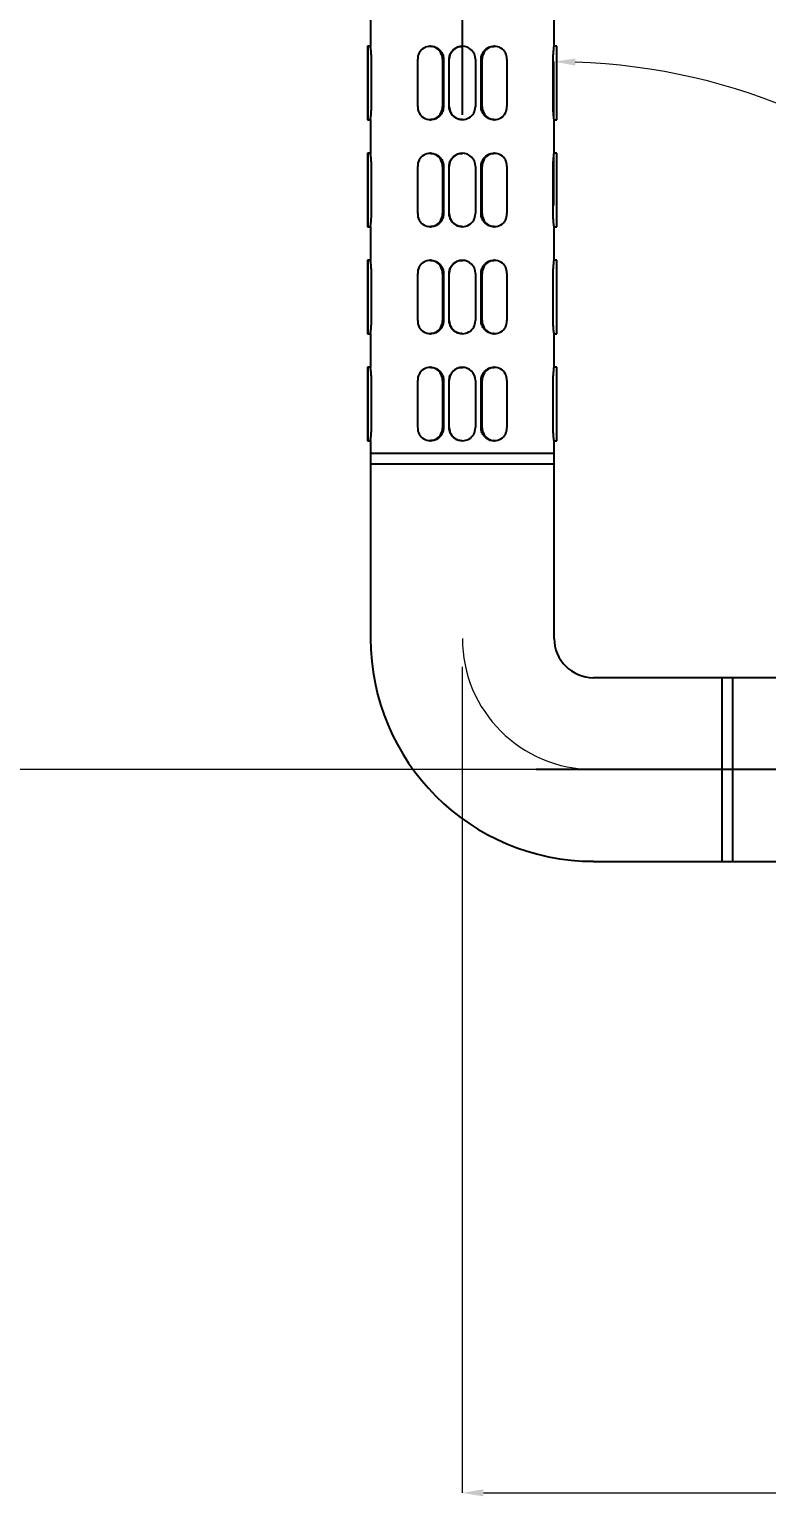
# Model space of a CAD drawing. Extents: x 0 to 3611, y 0 to 2646.
# Drawn here: x 256.8 to 396.4, y 898.7 to 1177.3 of the extents above; entities that cross this region are included whole.
import ezdxf

# ---------------------------------------------------------------- set-up
doc = ezdxf.new("R2010")
doc.units = 0
doc.header["$LTSCALE"] = 10
doc.header["$MEASUREMENT"] = 0
doc.header["$PDMODE"] = 3
doc.header["$PDSIZE"] = -10
doc.linetypes.add('CENTERX2', pattern=[20.32, 12.7, -2.54, 2.54, -2.54])
doc.layers.get('0').update_dxf_attribs({"linetype": 'CONTINUOUS'})
doc.layers.get('DEFPOINTS').update_dxf_attribs({"linetype": 'CONTINUOUS'})
doc.layers.add('10', color=7, linetype='CONTINUOUS')
doc.layers.add('中心线层', color=1, linetype='CENTERX2', lineweight=25)
doc.styles.add('Daelim Dimension', font='')
doc.styles.get('Daelim Dimension').set_extended_font_data('나눔고딕')
doc.dimstyles.new('DEFAULT', dxfattribs={"dimscale": 2, "dimtxt": 2, "dimasz": 2, "dimexe": 0, "dimexo": 2, "dimgap": 1, "dimtad": 1, "dimdec": 0, "dimzin": 9, "dimdsep": 46, "dimtxsty": 'Daelim Dimension', "dimcen": 0.5, "dimclrd": 5, "dimclre": 5, "dimclrt": 256, "dimadec": 1, "dimazin": 0, "dimtfac": 1, "dimtdec": 0, "dimtix": 1, "dimtmove": 0, "dimatfit": 3, "dimfxl": 1, "dimtolj": 1, "dimtzin": 1, "dimlwd": 9, "dimlwe": 9, "dimarcsym": 0})

# ---------------------------------------------------------------- blocks, each defined once
blk = doc.blocks.new('SW_CENTERMARKSYMBOL_0')
at = {"layer": '中心线层', "color": 0}
for p, q in [((0, 1.25), (0, 9.5625)), ((0, 0), (0, 0.625)), ((-1.25, 0), (-9.5625, 0)), ((0, 0), (-0.625, 0)), ((0, 0), (0, -0.625)), ((0, 0), (0.625, 0)), ((1.25, 0), (9.5625, 0)), ((0, -1.25), (0, -9.5625))]:
    blk.add_line(p, q, dxfattribs=at)
blk = doc.blocks.new('*D2')
at = {"color": 5, "lineweight": 9, "transparency": 16777216}
for p, q in [((338.79, 1056.59), (338.79, 900.12)), ((1038.79, 1033.02), (1038.79, 900.12)), ((342.79, 900.12), (1034.79, 900.12))]:
    blk.add_line(p, q, dxfattribs=at)
at = {"color": 5, "transparency": 16777216}
for points in [[(342.79, 900.79), (342.79, 899.45), (338.79, 900.12)], [(1034.79, 900.79), (1034.79, 899.45), (1038.79, 900.12)]]:
    blk.add_solid(points, dxfattribs=at)
at = {"layer": 'DEFPOINTS', "color": 0, "transparency": 16777216}
for p in [(338.79, 1060.59), (1038.79, 1037.02), (1038.79, 900.12)]:
    blk.add_point(p, dxfattribs=at)
at = {"color": 7, "transparency": 16777216, "insert": (688.79, 918.34), "char_height": 30, "attachment_point": 5, "style": 'Daelim Dimension'}
blk.add_mtext('\\A1;700', dxfattribs=at)
blk = doc.blocks.new('*D9')
at = {"color": 5, "lineweight": 9, "transparency": 16777216}
for p, q in [((356.19, 1143.95), (356.19, 1171.18)), ((398.44, 1054.5), (472.86, 1054.5))]:
    blk.add_line(p, q, dxfattribs=at)
blk.add_arc((356.19, 1054.5), 116.67, 1.9644, 88.0356, dxfattribs=at)
at = {"color": 5, "transparency": 16777216}
for points in [[(360.17, 1170.44), (360.2, 1171.77), (356.19, 1171.18)], [(473.46, 1058.51), (472.12, 1058.49), (472.86, 1054.5)]]:
    blk.add_solid(points, dxfattribs=at)
at = {"layer": 'DEFPOINTS', "color": 0, "transparency": 16777216}
for p in [(414.52, 1155.54), (356.19, 1139.95), (356.19, 1133.53), (363.64, 1054.5), (394.44, 1054.5)]:
    blk.add_point(p, dxfattribs=at)
at = {"color": 7, "transparency": 16777216, "insert": (477.53, 1115.42), "char_height": 30, "attachment_point": 5, "rotation": 296.6569, "style": 'Daelim Dimension'}
blk.add_mtext('\\A1;90.0°', dxfattribs=at)
blk = doc.blocks.new('*D10')
at = {"color": 5, "lineweight": 9, "transparency": 16777216}
for p, q in [((334.79, 1937.11), (142.25, 1937.11)), ((142.25, 1933.11), (142.25, 1041.11)), ((371.9, 1037.11), (142.25, 1037.11))]:
    blk.add_line(p, q, dxfattribs=at)
at = {"color": 5, "transparency": 16777216}
for points in [[(141.59, 1933.11), (142.92, 1933.11), (142.25, 1937.11)], [(141.59, 1041.11), (142.92, 1041.11), (142.25, 1037.11)]]:
    blk.add_solid(points, dxfattribs=at)
at = {"layer": 'DEFPOINTS', "color": 0, "transparency": 16777216}
for p in [(338.79, 1937.11), (142.25, 1037.11), (375.9, 1037.11)]:
    blk.add_point(p, dxfattribs=at)
at = {"color": 7, "transparency": 16777216, "insert": (123.92, 1487.11), "char_height": 30, "attachment_point": 5, "rotation": 90, "style": 'Daelim Dimension'}
blk.add_mtext('\\A1;900', dxfattribs=at)
blk = doc.blocks.new('*D11')
at = {"color": 5, "lineweight": 9, "transparency": 16777216}
for p, q in [((258.77, 1237.11), (228.34, 1237.11)), ((228.34, 1233.11), (228.34, 1041.11)), ((371.36, 1037.11), (228.34, 1037.11))]:
    blk.add_line(p, q, dxfattribs=at)
at = {"color": 5, "transparency": 16777216}
for points in [[(227.67, 1233.11), (229, 1233.11), (228.34, 1237.11)], [(227.67, 1041.11), (229, 1041.11), (228.34, 1037.11)]]:
    blk.add_solid(points, dxfattribs=at)
at = {"layer": 'DEFPOINTS', "color": 0, "transparency": 16777216}
for p in [(262.77, 1237.11), (228.34, 1037.11), (375.36, 1037.11)]:
    blk.add_point(p, dxfattribs=at)
at = {"color": 7, "transparency": 16777216, "insert": (210.07, 1137.11), "char_height": 30, "attachment_point": 5, "rotation": 90, "style": 'Daelim Dimension'}
blk.add_mtext('\\A1;200', dxfattribs=at)

msp = doc.modelspace()

# ---------------------------------------------------------------- linework, layer by layer
at = {"color": 7, "linetype": 'Continuous', "lineweight": 25}
for p, q in [((321.4, 1180.5), (321.4, 1174.07)), ((356.19, 1174.07), (356.19, 1180.49)), ((321.41, 1174.1), (320.91, 1174.1)), ((332.85, 1174.1), (332.68, 1174.1)), ((338.8, 1174.1), (338.8, 1174.1)), ((344.91, 1174.1), (344.74, 1174.1)), ((356.68, 1174.1), (356.18, 1174.1)), ((320.91, 1162.68), (320.91, 1171.62)), ((320.91, 1171.62), (320.91, 1162.68)), ((321.58, 1162.68), (321.58, 1171.62)), ((330.34, 1162.68), (330.34, 1171.62)), ((335.01, 1171.62), (335.01, 1162.68)), ((335.24, 1171.62), (335.24, 1162.68)), ((336.31, 1162.68), (336.31, 1171.62)), ((336.31, 1162.68), (336.31, 1171.62)), ((341.28, 1171.62), (341.28, 1162.68)), ((342.35, 1162.68), (342.35, 1171.62)), ((342.58, 1162.68), (342.58, 1171.62)), ((347.25, 1171.62), (347.25, 1162.68)), ((356.01, 1162.68), (356.01, 1171.62)), ((356.68, 1162.68), (356.68, 1171.62)), ((320.91, 1160.19), (321.41, 1160.19)), ((321.4, 1160.22), (321.4, 1153.8)), ((332.68, 1160.19), (332.85, 1160.19)), ((338.8, 1160.19), (338.8, 1160.19)), ((344.74, 1160.19), (344.91, 1160.19)), ((356.18, 1160.19), (356.68, 1160.19)), ((356.19, 1153.8), (356.19, 1160.22)), ((321.41, 1153.83), (320.91, 1153.83)), ((332.85, 1153.83), (332.68, 1153.83)), ((338.8, 1153.83), (338.8, 1153.83)), ((344.91, 1153.83), (344.74, 1153.83)), ((356.68, 1153.83), (356.18, 1153.83)), ((320.91, 1142.4), (320.91, 1151.35)), ((320.91, 1151.35), (320.91, 1142.4)), ((321.58, 1142.4), (321.58, 1151.35)), ((330.34, 1142.4), (330.34, 1151.35)), ((335.01, 1151.35), (335.01, 1142.4)), ((335.24, 1151.35), (335.24, 1142.4)), ((336.31, 1142.4), (336.31, 1151.35)), ((336.31, 1142.4), (336.31, 1151.35)), ((341.28, 1151.35), (341.28, 1142.4)), ((342.35, 1142.4), (342.35, 1151.35)), ((342.58, 1142.4), (342.58, 1151.35)), ((347.25, 1151.35), (347.25, 1142.4)), ((356.01, 1142.4), (356.01, 1151.35)), ((356.68, 1142.4), (356.68, 1151.35)), ((320.91, 1139.92), (321.41, 1139.92)), ((321.4, 1139.95), (321.4, 1133.53)), ((332.68, 1139.92), (332.85, 1139.92)), ((338.8, 1139.92), (338.8, 1139.92)), ((344.74, 1139.92), (344.91, 1139.92)), ((356.18, 1139.92), (356.68, 1139.92)), ((356.19, 1133.53), (356.19, 1139.95)), ((321.41, 1133.56), (320.91, 1133.56)), ((332.85, 1133.56), (332.68, 1133.56)), ((338.8, 1133.56), (338.8, 1133.56)), ((344.91, 1133.56), (344.74, 1133.56)), ((356.68, 1133.56), (356.18, 1133.56)), ((320.91, 1122.13), (320.91, 1131.07)), ((320.91, 1131.07), (320.91, 1122.13)), ((321.58, 1122.13), (321.58, 1131.07)), ((330.34, 1122.13), (330.34, 1131.07)), ((335.01, 1131.07), (335.01, 1122.13)), ((335.24, 1131.07), (335.24, 1122.13)), ((336.31, 1122.13), (336.31, 1131.07)), ((336.31, 1122.13), (336.31, 1131.07)), ((341.28, 1131.07), (341.28, 1122.13)), ((342.35, 1122.13), (342.35, 1131.07)), ((342.58, 1122.13), (342.58, 1131.07)), ((347.25, 1131.07), (347.25, 1122.13)), ((356.01, 1122.13), (356.01, 1131.07)), ((356.68, 1122.13), (356.68, 1131.07)), ((320.91, 1119.65), (321.41, 1119.65)), ((321.4, 1119.68), (321.4, 1113.26)), ((332.68, 1119.65), (332.85, 1119.65)), ((338.8, 1119.65), (338.8, 1119.65)), ((344.74, 1119.65), (344.91, 1119.65)), ((356.18, 1119.65), (356.68, 1119.65)), ((356.19, 1113.26), (356.19, 1119.68)), ((321.41, 1113.29), (320.91, 1113.29)), ((332.85, 1113.29), (332.68, 1113.29)), ((338.8, 1113.29), (338.8, 1113.29)), ((344.91, 1113.29), (344.74, 1113.29)), ((356.68, 1113.29), (356.18, 1113.29)), ((320.91, 1101.86), (320.91, 1110.8)), ((320.91, 1110.8), (320.91, 1101.86)), ((321.58, 1101.86), (321.58, 1110.8)), ((330.34, 1101.86), (330.34, 1110.8)), ((335.01, 1110.8), (335.01, 1101.86)), ((335.24, 1110.8), (335.24, 1101.86)), ((336.31, 1101.86), (336.31, 1110.8)), ((336.31, 1101.86), (336.31, 1110.8)), ((341.28, 1110.8), (341.28, 1101.86)), ((342.35, 1101.86), (342.35, 1110.8)), ((342.58, 1101.86), (342.58, 1110.8)), ((347.25, 1110.8), (347.25, 1101.86)), ((356.01, 1101.86), (356.01, 1110.8)), ((356.68, 1101.86), (356.68, 1110.8)), ((320.91, 1099.37), (321.41, 1099.37)), ((321.4, 1099.41), (321.4, 1096.99)), ((332.68, 1099.37), (332.85, 1099.37)), ((338.8, 1099.37), (338.8, 1099.37)), ((344.74, 1099.37), (344.91, 1099.37)), ((356.18, 1099.37), (356.68, 1099.37)), ((356.19, 1096.99), (356.19, 1099.4)), ((321.4, 1096.99), (321.4, 1095)), ((356.19, 1096.99), (321.4, 1096.99)), ((356.19, 1095), (356.19, 1096.99)), ((321.4, 1095), (321.4, 1061.96)), ((321.4, 1095), (356.19, 1095)), ((356.19, 1061.96), (356.19, 1095)), ((394.44, 1054.5), (363.64, 1054.5)), ((388.04, 1054.5), (385.63, 1054.5)), ((390.03, 1054.5), (388.04, 1054.5)), ((388.04, 1019.72), (388.04, 1054.5)), ((388.04, 1019.72), (388.04, 1054.5)), ((428.79, 1054.5), (390.03, 1054.5)), ((390.03, 1019.72), (390.03, 1054.5)), ((363.64, 1019.72), (394.44, 1019.72)), ((385.63, 1019.72), (388.04, 1019.72)), ((388.04, 1019.72), (390.03, 1019.72)), ((390.03, 1019.72), (428.79, 1019.72))]:
    msp.add_line(p, q, dxfattribs=at)
at = {"color": 7, "linetype": 'Continuous', "lineweight": 25, "flags": 128}
for points in [[(320.91, 1171.62), (320.91, 1172.57), (320.91, 1173.38), (320.91, 1173.91), (320.91, 1174.1), (320.91, 1173.91), (320.91, 1173.38), (320.91, 1172.57), (320.91, 1171.62)], [(356.68, 1171.62), (356.68, 1172.57), (356.68, 1173.38), (356.68, 1173.91), (356.68, 1174.1)], [(320.91, 1162.68), (320.91, 1161.73), (320.91, 1160.92), (320.91, 1160.38), (320.91, 1160.19), (320.91, 1160.38), (320.91, 1160.92), (320.91, 1161.73), (320.91, 1162.68)], [(356.68, 1160.19), (356.68, 1160.38), (356.68, 1160.92), (356.68, 1161.73), (356.68, 1162.68)], [(320.91, 1151.35), (320.91, 1152.3), (320.91, 1153.1), (320.91, 1153.64), (320.91, 1153.83), (320.91, 1153.64), (320.91, 1153.1), (320.91, 1152.3), (320.91, 1151.35)], [(356.68, 1151.35), (356.68, 1152.3), (356.68, 1153.1), (356.68, 1153.64), (356.68, 1153.83)], [(320.91, 1142.4), (320.91, 1141.45), (320.91, 1140.65), (320.91, 1140.11), (320.91, 1139.92), (320.91, 1140.11), (320.91, 1140.65), (320.91, 1141.45), (320.91, 1142.4)], [(356.68, 1139.92), (356.68, 1140.11), (356.68, 1140.65), (356.68, 1141.45), (356.68, 1142.4)], [(320.91, 1131.07), (320.91, 1132.03), (320.91, 1132.83), (320.91, 1133.37), (320.91, 1133.56), (320.91, 1133.37), (320.91, 1132.83), (320.91, 1132.03), (320.91, 1131.07)], [(356.68, 1131.07), (356.68, 1132.03), (356.68, 1132.83), (356.68, 1133.37), (356.68, 1133.56)], [(320.91, 1122.13), (320.91, 1121.18), (320.91, 1120.37), (320.91, 1119.84), (320.91, 1119.65), (320.91, 1119.84), (320.91, 1120.37), (320.91, 1121.18), (320.91, 1122.13)], [(356.68, 1119.65), (356.68, 1119.84), (356.68, 1120.37), (356.68, 1121.18), (356.68, 1122.13)], [(320.91, 1110.8), (320.91, 1111.75), (320.91, 1112.56), (320.91, 1113.1), (320.91, 1113.29), (320.91, 1113.1), (320.91, 1112.56), (320.91, 1111.75), (320.91, 1110.8)], [(356.68, 1110.8), (356.68, 1111.75), (356.68, 1112.56), (356.68, 1113.1), (356.68, 1113.29)], [(320.91, 1101.86), (320.91, 1100.91), (320.91, 1100.1), (320.91, 1099.56), (320.91, 1099.37), (320.91, 1099.56), (320.91, 1100.1), (320.91, 1100.91), (320.91, 1101.86)], [(356.68, 1099.37), (356.68, 1099.56), (356.68, 1100.1), (356.68, 1100.91), (356.68, 1101.86)]]:
    msp.add_lwpolyline(points, dxfattribs=at)
at = {"color": 7, "linetype": 'Continuous', "lineweight": 25}
for centre, radius, start, end in [((332.68, 1171.74), 2.34, 357.1338, 182.8662), ((338.8, 1171.62), 2.48, 0.0323, 179.9677), ((344.91, 1171.74), 2.34, 357.1312, 182.8688), ((332.68, 1162.56), 2.34, 177.1338, 2.8662), ((338.8, 1162.68), 2.48, 179.9677, 0.0323), ((344.91, 1162.56), 2.34, 177.1312, 2.8688), ((332.68, 1151.46), 2.34, 357.1334, 182.8666), ((338.8, 1151.35), 2.48, 0.0323, 179.9677), ((344.91, 1151.46), 2.34, 357.1312, 182.8688), ((332.68, 1142.29), 2.34, 177.1334, 2.8666), ((338.8, 1142.4), 2.48, 179.9677, 0.0323), ((344.91, 1142.29), 2.34, 177.1312, 2.8688), ((332.68, 1131.19), 2.34, 357.1334, 182.8666), ((338.8, 1131.07), 2.48, 0.0323, 179.9677), ((344.91, 1131.19), 2.34, 357.1312, 182.8688), ((332.68, 1122.01), 2.34, 177.1338, 2.8662), ((338.8, 1122.13), 2.48, 179.9677, 0.0323), ((344.91, 1122.01), 2.34, 177.1312, 2.8688), ((332.68, 1110.92), 2.34, 357.1338, 182.8662), ((338.8, 1110.8), 2.48, 0.0323, 179.9677), ((344.91, 1110.92), 2.34, 357.1312, 182.8688), ((332.68, 1101.74), 2.34, 177.1338, 2.8662), ((338.8, 1101.86), 2.48, 179.9677, 0.0323), ((344.91, 1101.74), 2.34, 177.1312, 2.8688), ((363.64, 1061.96), 42.23, 180, 270), ((363.64, 1061.96), 7.45, 180, 270)]:
    msp.add_arc(centre, radius, start, end, dxfattribs=at)
for points, knots in [([(321.58, 1171.62), (321.58, 1171.9), (321.57, 1172.45), (321.51, 1173.19), (321.45, 1173.75), (321.41, 1174.07), (321.41, 1174.07), (321.41, 1174.07)], [0, 0, 0, 0, 0.213276, 0.4265, 0.641097, 0.856608, 1, 1, 1, 1]), ([(332.85, 1174.07), (332.94, 1174.08), (333.28, 1174.12), (333.88, 1173.89), (334.55, 1173.42), (335.04, 1172.73), (335.23, 1172.09), (335.24, 1171.71), (335.24, 1171.62)], [0, 0, 0, 0, 0.070496, 0.28295, 0.496154, 0.711255, 0.926477, 1, 1, 1, 1]), ([(336.31, 1171.62), (336.34, 1171.9), (336.39, 1172.45), (336.82, 1173.19), (337.44, 1173.75), (338.14, 1174.07), (338.61, 1174.07), (338.8, 1174.07)], [0, 0, 0, 0, 0.213248, 0.426444, 0.641012, 0.856495, 1, 1, 1, 1]), ([(342.35, 1171.62), (342.37, 1171.9), (342.43, 1172.45), (342.85, 1173.19), (343.45, 1173.75), (344.13, 1174.07), (344.57, 1174.07), (344.74, 1174.07)], [0, 0, 0, 0, 0.213248, 0.426444, 0.641012, 0.856495, 1, 1, 1, 1]), ([(356.01, 1171.62), (356.01, 1171.9), (356.02, 1172.45), (356.08, 1173.19), (356.14, 1173.75), (356.18, 1174.07), (356.18, 1174.07), (356.18, 1174.07)], [0, 0, 0, 0, 0.213411, 0.42677, 0.641502, 0.857149, 1, 1, 1, 1]), ([(321.41, 1160.22), (321.41, 1160.21), (321.4, 1160.18), (321.43, 1160.4), (321.49, 1160.87), (321.55, 1161.57), (321.58, 1162.21), (321.58, 1162.58), (321.58, 1162.68)], [0, 0, 0, 0, 0.071205, 0.283497, 0.496539, 0.711475, 0.926533, 1, 1, 1, 1]), ([(335.24, 1162.68), (335.22, 1162.4), (335.16, 1161.84), (334.75, 1161.1), (334.14, 1160.54), (333.46, 1160.22), (333.02, 1160.22), (332.85, 1160.22)], [0, 0, 0, 0, 0.213248, 0.426444, 0.641011, 0.856495, 1, 1, 1, 1]), ([(338.79, 1160.22), (338.7, 1160.21), (338.34, 1160.18), (337.7, 1160.4), (337.01, 1160.87), (336.52, 1161.57), (336.33, 1162.21), (336.31, 1162.58), (336.31, 1162.68)], [0, 0, 0, 0, 0.070496, 0.28295, 0.496154, 0.711255, 0.926477, 1, 1, 1, 1]), ([(344.74, 1160.22), (344.65, 1160.21), (344.31, 1160.18), (343.71, 1160.4), (343.04, 1160.87), (342.56, 1161.57), (342.36, 1162.21), (342.35, 1162.58), (342.35, 1162.68)], [0, 0, 0, 0, 0.070497, 0.28295, 0.496155, 0.711255, 0.926477, 1, 1, 1, 1]), ([(356.18, 1160.22), (356.18, 1160.21), (356.19, 1160.18), (356.15, 1160.4), (356.1, 1160.87), (356.04, 1161.57), (356.01, 1162.21), (356.01, 1162.58), (356.01, 1162.68)], [0, 0, 0, 0, 0.070619, 0.283045, 0.496221, 0.711293, 0.926487, 1, 1, 1, 1]), ([(321.58, 1151.35), (321.58, 1151.62), (321.57, 1152.18), (321.51, 1152.92), (321.45, 1153.48), (321.41, 1153.8), (321.41, 1153.8), (321.41, 1153.8)], [0, 0, 0, 0, 0.213278, 0.4265, 0.641097, 0.856608, 1, 1, 1, 1]), ([(332.85, 1153.8), (332.94, 1153.81), (333.28, 1153.84), (333.88, 1153.62), (334.55, 1153.15), (335.04, 1152.46), (335.23, 1151.82), (335.24, 1151.44), (335.24, 1151.35)], [0, 0, 0, 0, 0.070496, 0.282949, 0.496153, 0.711254, 0.926475, 1, 1, 1, 1]), ([(336.31, 1151.35), (336.34, 1151.62), (336.39, 1152.18), (336.82, 1152.92), (337.44, 1153.48), (338.14, 1153.8), (338.61, 1153.8), (338.8, 1153.8)], [0, 0, 0, 0, 0.21325, 0.426444, 0.641012, 0.856495, 1, 1, 1, 1]), ([(342.35, 1151.35), (342.37, 1151.62), (342.43, 1152.18), (342.85, 1152.92), (343.45, 1153.48), (344.13, 1153.8), (344.57, 1153.8), (344.74, 1153.8)], [0, 0, 0, 0, 0.21325, 0.426444, 0.641012, 0.856495, 1, 1, 1, 1]), ([(356.01, 1151.35), (356.01, 1151.62), (356.02, 1152.18), (356.08, 1152.92), (356.14, 1153.48), (356.18, 1153.8), (356.18, 1153.8), (356.18, 1153.8)], [0, 0, 0, 0, 0.213413, 0.42677, 0.641502, 0.857149, 1, 1, 1, 1]), ([(321.41, 1139.95), (321.41, 1139.94), (321.4, 1139.91), (321.43, 1140.13), (321.49, 1140.6), (321.55, 1141.29), (321.58, 1141.93), (321.58, 1142.31), (321.58, 1142.4)], [0, 0, 0, 0, 0.071205, 0.283496, 0.496538, 0.711474, 0.926531, 1, 1, 1, 1]), ([(335.24, 1142.4), (335.22, 1142.13), (335.16, 1141.57), (334.75, 1140.83), (334.14, 1140.27), (333.46, 1139.95), (333.02, 1139.95), (332.85, 1139.95)], [0, 0, 0, 0, 0.21325, 0.426444, 0.641012, 0.856495, 1, 1, 1, 1]), ([(338.79, 1139.95), (338.7, 1139.94), (338.34, 1139.91), (337.7, 1140.13), (337.01, 1140.6), (336.52, 1141.29), (336.33, 1141.93), (336.31, 1142.31), (336.31, 1142.4)], [0, 0, 0, 0, 0.070496, 0.28295, 0.496154, 0.711253, 0.926475, 1, 1, 1, 1]), ([(344.74, 1139.95), (344.65, 1139.94), (344.31, 1139.91), (343.71, 1140.13), (343.04, 1140.6), (342.56, 1141.29), (342.36, 1141.93), (342.35, 1142.31), (342.35, 1142.4)], [0, 0, 0, 0, 0.070497, 0.28295, 0.496154, 0.711254, 0.926475, 1, 1, 1, 1]), ([(356.18, 1139.95), (356.18, 1139.94), (356.19, 1139.91), (356.15, 1140.13), (356.1, 1140.6), (356.04, 1141.29), (356.01, 1141.93), (356.01, 1142.31), (356.01, 1142.4)], [0, 0, 0, 0, 0.070619, 0.283044, 0.49622, 0.711292, 0.926485, 1, 1, 1, 1]), ([(321.58, 1131.07), (321.58, 1131.35), (321.57, 1131.91), (321.51, 1132.65), (321.45, 1133.21), (321.41, 1133.53), (321.41, 1133.53), (321.41, 1133.53)], [0, 0, 0, 0, 0.213277, 0.4265, 0.641097, 0.856608, 1, 1, 1, 1]), ([(332.85, 1133.53), (332.94, 1133.54), (333.28, 1133.57), (333.88, 1133.35), (334.55, 1132.88), (335.04, 1132.18), (335.23, 1131.54), (335.24, 1131.17), (335.24, 1131.07)], [0, 0, 0, 0, 0.070496, 0.28295, 0.496154, 0.711254, 0.926476, 1, 1, 1, 1]), ([(336.31, 1131.07), (336.34, 1131.35), (336.39, 1131.91), (336.82, 1132.65), (337.44, 1133.21), (338.14, 1133.53), (338.61, 1133.53), (338.8, 1133.53)], [0, 0, 0, 0, 0.213249, 0.426444, 0.641012, 0.856495, 1, 1, 1, 1]), ([(342.35, 1131.07), (342.37, 1131.35), (342.43, 1131.91), (342.85, 1132.65), (343.45, 1133.21), (344.13, 1133.53), (344.57, 1133.53), (344.74, 1133.53)], [0, 0, 0, 0, 0.213249, 0.426444, 0.641012, 0.856495, 1, 1, 1, 1]), ([(356.01, 1131.07), (356.01, 1131.35), (356.02, 1131.91), (356.08, 1132.65), (356.14, 1133.21), (356.18, 1133.53), (356.18, 1133.53), (356.18, 1133.53)], [0, 0, 0, 0, 0.213412, 0.42677, 0.641502, 0.857149, 1, 1, 1, 1]), ([(321.41, 1119.68), (321.41, 1119.67), (321.4, 1119.63), (321.43, 1119.86), (321.49, 1120.33), (321.55, 1121.02), (321.58, 1121.66), (321.58, 1122.04), (321.58, 1122.13)], [0, 0, 0, 0, 0.071205, 0.283497, 0.496538, 0.711475, 0.926532, 1, 1, 1, 1]), ([(335.24, 1122.13), (335.22, 1121.85), (335.16, 1121.3), (334.75, 1120.56), (334.14, 1120), (333.46, 1119.68), (333.02, 1119.68), (332.85, 1119.68)], [0, 0, 0, 0, 0.213248, 0.426444, 0.641012, 0.856495, 1, 1, 1, 1]), ([(338.79, 1119.68), (338.7, 1119.67), (338.34, 1119.63), (337.7, 1119.86), (337.01, 1120.33), (336.52, 1121.02), (336.33, 1121.66), (336.31, 1122.04), (336.31, 1122.13)], [0, 0, 0, 0, 0.070496, 0.28295, 0.496154, 0.711255, 0.926476, 1, 1, 1, 1]), ([(344.74, 1119.68), (344.65, 1119.67), (344.31, 1119.63), (343.71, 1119.86), (343.04, 1120.33), (342.56, 1121.02), (342.36, 1121.66), (342.35, 1122.04), (342.35, 1122.13)], [0, 0, 0, 0, 0.070497, 0.28295, 0.496154, 0.711255, 0.926476, 1, 1, 1, 1]), ([(356.18, 1119.68), (356.18, 1119.67), (356.19, 1119.63), (356.15, 1119.86), (356.1, 1120.33), (356.04, 1121.02), (356.01, 1121.66), (356.01, 1122.04), (356.01, 1122.13)], [0, 0, 0, 0, 0.070619, 0.283044, 0.496221, 0.711293, 0.926486, 1, 1, 1, 1]), ([(321.58, 1110.8), (321.58, 1111.08), (321.57, 1111.63), (321.51, 1112.38), (321.45, 1112.94), (321.41, 1113.26), (321.41, 1113.26), (321.41, 1113.26)], [0, 0, 0, 0, 0.213276, 0.4265, 0.641097, 0.856608, 1, 1, 1, 1]), ([(332.85, 1113.26), (332.94, 1113.26), (333.28, 1113.3), (333.88, 1113.07), (334.55, 1112.6), (335.04, 1111.91), (335.23, 1111.27), (335.24, 1110.9), (335.24, 1110.8)], [0, 0, 0, 0, 0.070496, 0.28295, 0.496154, 0.711255, 0.926476, 1, 1, 1, 1]), ([(336.31, 1110.8), (336.34, 1111.08), (336.39, 1111.63), (336.82, 1112.38), (337.44, 1112.94), (338.14, 1113.26), (338.61, 1113.26), (338.8, 1113.26)], [0, 0, 0, 0, 0.213248, 0.426444, 0.641012, 0.856495, 1, 1, 1, 1]), ([(342.35, 1110.8), (342.37, 1111.08), (342.43, 1111.63), (342.85, 1112.38), (343.45, 1112.94), (344.13, 1113.26), (344.57, 1113.26), (344.74, 1113.26)], [0, 0, 0, 0, 0.213248, 0.426444, 0.641012, 0.856495, 1, 1, 1, 1]), ([(356.01, 1110.8), (356.01, 1111.08), (356.02, 1111.63), (356.08, 1112.38), (356.14, 1112.94), (356.18, 1113.26), (356.18, 1113.26), (356.18, 1113.26)], [0, 0, 0, 0, 0.213411, 0.42677, 0.641502, 0.857149, 1, 1, 1, 1]), ([(321.41, 1099.41), (321.41, 1099.4), (321.4, 1099.36), (321.43, 1099.59), (321.49, 1100.06), (321.55, 1100.75), (321.58, 1101.39), (321.58, 1101.76), (321.58, 1101.86)], [0, 0, 0, 0, 0.071205, 0.283497, 0.496538, 0.711475, 0.926532, 1, 1, 1, 1]), ([(335.24, 1101.86), (335.22, 1101.58), (335.16, 1101.03), (334.75, 1100.28), (334.14, 1099.72), (333.46, 1099.4), (333.02, 1099.4), (332.85, 1099.4)], [0, 0, 0, 0, 0.213248, 0.426444, 0.641012, 0.856495, 1, 1, 1, 1]), ([(338.79, 1099.4), (338.7, 1099.4), (338.34, 1099.36), (337.7, 1099.59), (337.01, 1100.06), (336.52, 1100.75), (336.33, 1101.39), (336.31, 1101.76), (336.31, 1101.86)], [0, 0, 0, 0, 0.070496, 0.28295, 0.496154, 0.711255, 0.926476, 1, 1, 1, 1]), ([(344.74, 1099.4), (344.65, 1099.4), (344.31, 1099.36), (343.71, 1099.59), (343.04, 1100.06), (342.56, 1100.75), (342.36, 1101.39), (342.35, 1101.76), (342.35, 1101.86)], [0, 0, 0, 0, 0.070497, 0.28295, 0.496154, 0.711255, 0.926476, 1, 1, 1, 1]), ([(356.18, 1099.4), (356.18, 1099.4), (356.19, 1099.36), (356.15, 1099.59), (356.1, 1100.06), (356.04, 1100.75), (356.01, 1101.39), (356.01, 1101.76), (356.01, 1101.86)], [0, 0, 0, 0, 0.070619, 0.283044, 0.496221, 0.711293, 0.926485, 1, 1, 1, 1])]:
    msp.add_open_spline(points, degree=3, knots=knots, dxfattribs=at)
at = {"layer": '10', "color": 1, "linetype": 'CENTERX2', "lineweight": 18}
msp.add_line((362.25, 1037.11), (1061.03, 1037.11), dxfattribs=at)
msp.add_arc((363.64, 1061.96), 24.84, 180, 270, dxfattribs=at)

# ---------------------------------------------------------------- block references
at = {"layer": '10', "color": 1, "xscale": 7.950000762939453, "yscale": 7.949996948242188, "zscale": 7.95}
for p in [(338.79, 1237.11), (428.79, 1037.11)]:
    msp.add_blockref('SW_CENTERMARKSYMBOL_0', p, dxfattribs=at)

# ---------------------------------------------------------------- dimensions: what is measured, and where the dimension line sits
for base, p1, p2, picture, middle in [((142.25, 1037.11), (338.79, 1937.11), (375.9, 1037.11), '*D10', (123.92, 1487.11)), ((228.34, 1037.11), (262.77, 1237.11), (375.36, 1037.11), '*D11', (210.07, 1137.11))]:
    dim = msp.add_linear_dim(base=base, p1=p1, p2=p2, angle=90, dimstyle='DEFAULT', override={"dimtxt": 15, "dimclrd": 5, "dimclre": 5, "dimclrt": 7})
    dim.commit()
    dim.dimension.update_dxf_attribs({"geometry": picture, "text_midpoint": middle})
at = {"color": 5}
dim = msp.add_angular_dim_2l(base=(414.52, 1155.54), line1=((394.44, 1054.5), (363.64, 1054.5)), line2=((356.19, 1133.53), (356.19, 1139.95)), dimstyle='DEFAULT', override={"dimtxt": 15, "dimclrd": 5, "dimclre": 5, "dimclrt": 7}, dxfattribs=at)
dim.commit()
dim.dimension.update_dxf_attribs({"geometry": '*D9', "text_midpoint": (460.46, 1106.85), "dimtype": 130})
dim = msp.add_linear_dim(base=(1038.79, 900.12), p1=(338.79, 1060.59), p2=(1038.79, 1037.02), text='700', dimstyle='DEFAULT', override={"dimtxt": 15, "dimclrd": 5, "dimclre": 5, "dimclrt": 7})
dim.commit()
dim.dimension.update_dxf_attribs({"geometry": '*D2', "text_midpoint": (688.79, 918.34)})

doc.saveas('drawing.dxf')
